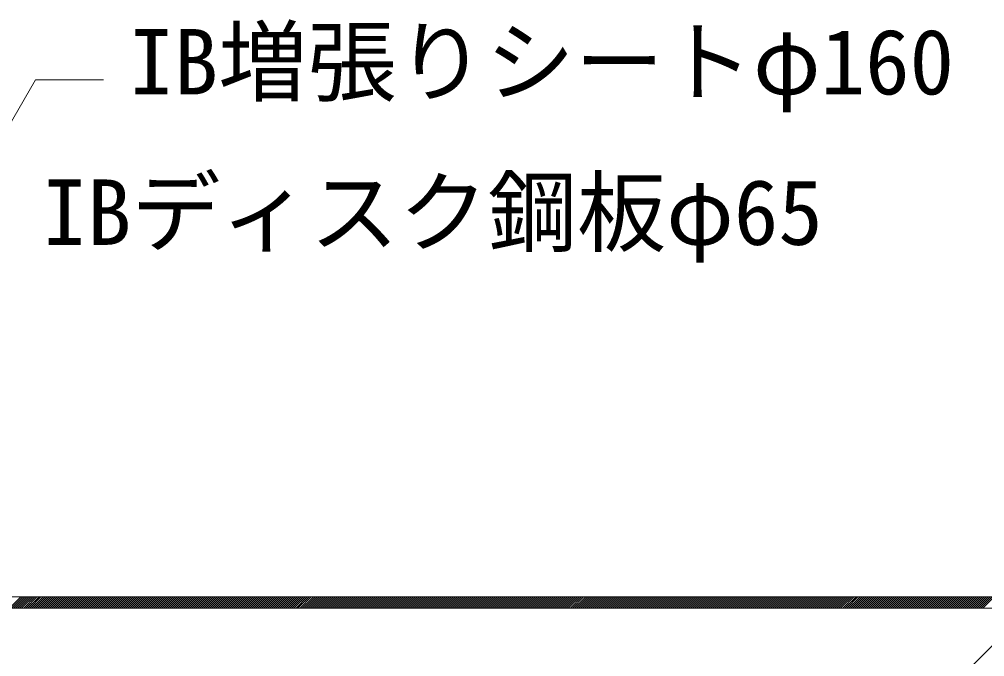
# Model space of a CAD drawing. Units: millimetres, scale not verified. Extents: x -840 to 840, y -594 to 594.
# Drawn here: x -256.5 to -86, y 110 to 222.5 of the extents above; entities that cross this region are included whole.
import ezdxf
from ezdxf.enums import TextEntityAlignment as Align

# ---------------------------------------------------------------- set-up
doc = ezdxf.new("R2010")
doc.units = ezdxf.units.MM
doc.header["$LTSCALE"] = 2
for name, color, linetype, lineweight in [('0-2_文字', 5, 'Continuous', 5), ('0-9_IBｼｰﾄ', 7, 'Continuous', 5), ('0-D_寸法線', 7, 'Continuous', 5)]:
    doc.layers.add(name, color=color, linetype=linetype, lineweight=lineweight)
doc.styles.add('ＭＳ ゴシック', font='')
doc.styles.get('ＭＳ ゴシック').set_extended_font_data('MS Gothic')

msp = doc.modelspace()

# ---------------------------------------------------------------- linework, layer by layer
at = {"layer": '0-9_IBｼｰﾄ'}
for p, q in [((-289.933, 120.587), (-84.029, 120.587)), ((-258.2, 118.587), (-256.2, 120.587)), ((-257.847, 118.587), (-255.847, 120.587)), ((-257.493, 118.587), (-255.493, 120.587)), ((-257.14, 118.587), (-255.14, 120.587)), ((-256.786, 118.587), (-254.786, 120.587)), ((-256.432, 118.587), (-254.432, 120.587)), ((-256.079, 118.587), (-254.079, 120.587)), ((-255.725, 118.587), (-253.725, 120.587)), ((-255.372, 118.587), (-253.372, 120.587)), ((-255.018, 118.587), (-253.018, 120.587)), ((-254.665, 118.587), (-252.665, 120.587)), ((-254.311, 118.587), (-252.311, 120.587)), ((-253.958, 118.587), (-251.958, 120.587)), ((-253.604, 118.587), (-251.604, 120.587)), ((-253.25, 118.587), (-251.25, 120.587)), ((-252.897, 118.587), (-250.897, 120.587)), ((-252.543, 118.587), (-250.543, 120.587)), ((-252.19, 118.587), (-250.19, 120.587)), ((-251.836, 118.587), (-249.836, 120.587)), ((-251.483, 118.587), (-249.483, 120.587)), ((-251.129, 118.587), (-249.129, 120.587)), ((-250.776, 118.587), (-248.776, 120.587)), ((-250.422, 118.587), (-248.422, 120.587)), ((-250.069, 118.587), (-248.069, 120.587)), ((-249.715, 118.587), (-247.715, 120.587)), ((-249.361, 118.587), (-247.361, 120.587)), ((-249.008, 118.587), (-247.008, 120.587)), ((-248.654, 118.587), (-246.654, 120.587)), ((-248.301, 118.587), (-246.301, 120.587)), ((-247.947, 118.587), (-245.947, 120.587)), ((-247.594, 118.587), (-245.594, 120.587)), ((-247.24, 118.587), (-245.24, 120.587)), ((-246.887, 118.587), (-244.887, 120.587)), ((-246.533, 118.587), (-244.533, 120.587)), ((-246.179, 118.587), (-244.179, 120.587)), ((-245.826, 118.587), (-243.826, 120.587)), ((-245.472, 118.587), (-243.472, 120.587)), ((-245.119, 118.587), (-243.119, 120.587)), ((-244.765, 118.587), (-242.765, 120.587)), ((-244.412, 118.587), (-242.412, 120.587)), ((-244.058, 118.587), (-242.058, 120.587)), ((-243.705, 118.587), (-241.705, 120.587)), ((-243.351, 118.587), (-241.351, 120.587)), ((-242.997, 118.587), (-240.997, 120.587)), ((-242.644, 118.587), (-240.644, 120.587)), ((-242.29, 118.587), (-240.29, 120.587)), ((-241.937, 118.587), (-239.937, 120.587)), ((-241.583, 118.587), (-239.583, 120.587)), ((-241.23, 118.587), (-239.23, 120.587)), ((-240.876, 118.587), (-238.876, 120.587)), ((-240.523, 118.587), (-238.523, 120.587)), ((-240.169, 118.587), (-238.169, 120.587)), ((-239.815, 118.587), (-237.815, 120.587)), ((-239.462, 118.587), (-237.462, 120.587)), ((-239.108, 118.587), (-237.108, 120.587)), ((-238.755, 118.587), (-236.755, 120.587)), ((-238.401, 118.587), (-236.401, 120.587)), ((-238.048, 118.587), (-236.048, 120.587)), ((-237.694, 118.587), (-235.694, 120.587)), ((-237.341, 118.587), (-235.341, 120.587)), ((-236.987, 118.587), (-234.987, 120.587)), ((-236.633, 118.587), (-234.633, 120.587)), ((-236.28, 118.587), (-234.28, 120.587)), ((-235.926, 118.587), (-233.926, 120.587)), ((-235.573, 118.587), (-233.573, 120.587)), ((-235.219, 118.587), (-233.219, 120.587)), ((-234.866, 118.587), (-232.866, 120.587)), ((-234.512, 118.587), (-232.512, 120.587)), ((-234.159, 118.587), (-232.159, 120.587)), ((-233.805, 118.587), (-231.805, 120.587)), ((-233.451, 118.587), (-231.451, 120.587)), ((-233.098, 118.587), (-231.098, 120.587)), ((-232.744, 118.587), (-230.744, 120.587)), ((-232.391, 118.587), (-230.391, 120.587)), ((-232.037, 118.587), (-230.037, 120.587)), ((-231.684, 118.587), (-229.684, 120.587)), ((-231.33, 118.587), (-229.33, 120.587)), ((-230.977, 118.587), (-228.977, 120.587)), ((-230.623, 118.587), (-228.623, 120.587)), ((-230.27, 118.587), (-228.27, 120.587)), ((-229.916, 118.587), (-227.916, 120.587)), ((-229.562, 118.587), (-227.562, 120.587)), ((-229.209, 118.587), (-227.209, 120.587)), ((-228.855, 118.587), (-226.855, 120.587)), ((-228.502, 118.587), (-226.502, 120.587)), ((-228.148, 118.587), (-226.148, 120.587)), ((-227.795, 118.587), (-225.795, 120.587)), ((-227.441, 118.587), (-225.441, 120.587)), ((-227.088, 118.587), (-225.088, 120.587)), ((-226.734, 118.587), (-224.734, 120.587)), ((-226.38, 118.587), (-224.38, 120.587)), ((-226.027, 118.587), (-224.027, 120.587)), ((-225.673, 118.587), (-223.673, 120.587)), ((-225.32, 118.587), (-223.32, 120.587)), ((-224.966, 118.587), (-222.966, 120.587)), ((-224.613, 118.587), (-222.613, 120.587)), ((-224.259, 118.587), (-222.259, 120.587)), ((-223.906, 118.587), (-221.906, 120.587)), ((-223.552, 118.587), (-221.552, 120.587)), ((-223.198, 118.587), (-221.198, 120.587)), ((-222.845, 118.587), (-220.845, 120.587)), ((-222.491, 118.587), (-220.491, 120.587)), ((-222.138, 118.587), (-220.138, 120.587)), ((-221.784, 118.587), (-219.784, 120.587)), ((-221.431, 118.587), (-219.431, 120.587)), ((-221.077, 118.587), (-219.077, 120.587)), ((-220.724, 118.587), (-218.724, 120.587)), ((-220.37, 118.587), (-218.37, 120.587)), ((-220.016, 118.587), (-218.016, 120.587)), ((-219.663, 118.587), (-217.663, 120.587)), ((-219.309, 118.587), (-217.309, 120.587)), ((-218.956, 118.587), (-216.956, 120.587)), ((-218.602, 118.587), (-216.602, 120.587)), ((-218.249, 118.587), (-216.249, 120.587)), ((-217.895, 118.587), (-215.895, 120.587)), ((-217.542, 118.587), (-215.542, 120.587)), ((-217.188, 118.587), (-215.188, 120.587)), ((-216.834, 118.587), (-214.834, 120.587)), ((-216.481, 118.587), (-214.481, 120.587)), ((-216.127, 118.587), (-214.127, 120.587)), ((-215.774, 118.587), (-213.774, 120.587)), ((-215.42, 118.587), (-213.42, 120.587)), ((-215.067, 118.587), (-213.067, 120.587)), ((-214.713, 118.587), (-212.713, 120.587)), ((-214.36, 118.587), (-212.36, 120.587)), ((-214.006, 118.587), (-212.006, 120.587)), ((-213.653, 118.587), (-211.653, 120.587)), ((-213.299, 118.587), (-211.299, 120.587)), ((-212.945, 118.587), (-210.945, 120.587)), ((-212.592, 118.587), (-210.592, 120.587)), ((-212.238, 118.587), (-210.238, 120.587)), ((-211.885, 118.587), (-209.885, 120.587)), ((-211.531, 118.587), (-209.531, 120.587)), ((-211.178, 118.587), (-209.178, 120.587)), ((-210.824, 118.587), (-208.824, 120.587)), ((-210.471, 118.587), (-208.471, 120.587)), ((-210.117, 118.587), (-208.117, 120.587)), ((-209.763, 118.587), (-207.763, 120.587)), ((-209.41, 118.587), (-207.41, 120.587)), ((-209.056, 118.587), (-207.056, 120.587)), ((-208.703, 118.587), (-206.703, 120.587)), ((-208.349, 118.587), (-206.349, 120.587)), ((-207.996, 118.587), (-205.996, 120.587)), ((-207.642, 118.587), (-205.642, 120.587)), ((-207.289, 118.587), (-205.289, 120.587)), ((-206.935, 118.587), (-204.935, 120.587)), ((-206.581, 118.587), (-204.581, 120.587)), ((-206.228, 118.587), (-204.228, 120.587)), ((-205.874, 118.587), (-203.874, 120.587)), ((-205.521, 118.587), (-203.521, 120.587)), ((-205.167, 118.587), (-203.167, 120.587)), ((-204.814, 118.587), (-202.814, 120.587)), ((-204.46, 118.587), (-202.46, 120.587)), ((-204.107, 118.587), (-202.107, 120.587)), ((-203.753, 118.587), (-201.753, 120.587)), ((-203.399, 118.587), (-201.399, 120.587)), ((-203.046, 118.587), (-201.046, 120.587)), ((-202.692, 118.587), (-200.692, 120.587)), ((-202.339, 118.587), (-200.339, 120.587)), ((-201.985, 118.587), (-199.985, 120.587)), ((-201.632, 118.587), (-199.632, 120.587)), ((-201.278, 118.587), (-199.278, 120.587)), ((-200.925, 118.587), (-198.925, 120.587)), ((-200.571, 118.587), (-198.571, 120.587)), ((-200.217, 118.587), (-198.217, 120.587)), ((-199.864, 118.587), (-197.864, 120.587)), ((-199.51, 118.587), (-197.51, 120.587)), ((-199.157, 118.587), (-197.157, 120.587)), ((-198.803, 118.587), (-196.803, 120.587)), ((-198.45, 118.587), (-196.45, 120.587)), ((-198.096, 118.587), (-196.096, 120.587)), ((-197.743, 118.587), (-195.743, 120.587)), ((-197.389, 118.587), (-195.389, 120.587)), ((-197.035, 118.587), (-195.035, 120.587)), ((-196.682, 118.587), (-194.682, 120.587)), ((-196.328, 118.587), (-194.328, 120.587)), ((-195.975, 118.587), (-193.975, 120.587)), ((-195.621, 118.587), (-193.621, 120.587)), ((-195.268, 118.587), (-193.268, 120.587)), ((-194.914, 118.587), (-192.914, 120.587)), ((-194.561, 118.587), (-192.561, 120.587)), ((-194.207, 118.587), (-192.207, 120.587)), ((-193.854, 118.587), (-191.854, 120.587)), ((-193.5, 118.587), (-191.5, 120.587)), ((-193.146, 118.587), (-191.146, 120.587)), ((-192.793, 118.587), (-190.793, 120.587)), ((-192.439, 118.587), (-190.439, 120.587)), ((-192.086, 118.587), (-190.086, 120.587)), ((-191.732, 118.587), (-189.732, 120.587)), ((-191.379, 118.587), (-189.379, 120.587)), ((-191.025, 118.587), (-189.025, 120.587)), ((-190.672, 118.587), (-188.672, 120.587)), ((-190.318, 118.587), (-188.318, 120.587)), ((-189.964, 118.587), (-187.964, 120.587)), ((-189.611, 118.587), (-187.611, 120.587)), ((-189.257, 118.587), (-187.257, 120.587)), ((-188.904, 118.587), (-186.904, 120.587)), ((-188.55, 118.587), (-186.55, 120.587)), ((-188.197, 118.587), (-186.197, 120.587)), ((-187.843, 118.587), (-185.843, 120.587)), ((-187.49, 118.587), (-185.49, 120.587)), ((-187.136, 118.587), (-185.136, 120.587)), ((-186.782, 118.587), (-184.782, 120.587)), ((-186.429, 118.587), (-184.429, 120.587)), ((-186.075, 118.587), (-184.075, 120.587)), ((-185.722, 118.587), (-183.722, 120.587)), ((-185.368, 118.587), (-183.368, 120.587)), ((-185.015, 118.587), (-183.015, 120.587)), ((-184.661, 118.587), (-182.661, 120.587)), ((-184.308, 118.587), (-182.308, 120.587)), ((-183.954, 118.587), (-181.954, 120.587)), ((-183.6, 118.587), (-181.6, 120.587)), ((-183.247, 118.587), (-181.247, 120.587)), ((-182.893, 118.587), (-180.893, 120.587)), ((-182.54, 118.587), (-180.54, 120.587)), ((-182.186, 118.587), (-180.186, 120.587)), ((-181.833, 118.587), (-179.833, 120.587)), ((-181.479, 118.587), (-179.479, 120.587)), ((-181.126, 118.587), (-179.126, 120.587)), ((-180.772, 118.587), (-178.772, 120.587)), ((-180.418, 118.587), (-178.418, 120.587)), ((-180.065, 118.587), (-178.065, 120.587)), ((-179.711, 118.587), (-177.711, 120.587)), ((-179.358, 118.587), (-177.358, 120.587)), ((-179.004, 118.587), (-177.004, 120.587)), ((-178.651, 118.587), (-176.651, 120.587)), ((-178.297, 118.587), (-176.297, 120.587)), ((-177.944, 118.587), (-175.944, 120.587)), ((-177.59, 118.587), (-175.59, 120.587)), ((-177.237, 118.587), (-175.237, 120.587)), ((-176.883, 118.587), (-174.883, 120.587)), ((-176.529, 118.587), (-174.529, 120.587)), ((-176.176, 118.587), (-174.176, 120.587)), ((-175.822, 118.587), (-173.822, 120.587)), ((-175.469, 118.587), (-173.469, 120.587)), ((-175.115, 118.587), (-173.115, 120.587)), ((-174.762, 118.587), (-172.762, 120.587)), ((-174.408, 118.587), (-172.408, 120.587)), ((-174.055, 118.587), (-172.055, 120.587)), ((-173.701, 118.587), (-171.701, 120.587)), ((-173.347, 118.587), (-171.347, 120.587)), ((-172.994, 118.587), (-170.994, 120.587)), ((-172.64, 118.587), (-170.64, 120.587)), ((-172.287, 118.587), (-170.287, 120.587)), ((-171.933, 118.587), (-169.933, 120.587)), ((-171.58, 118.587), (-169.58, 120.587)), ((-171.226, 118.587), (-169.226, 120.587)), ((-170.873, 118.587), (-168.873, 120.587)), ((-170.519, 118.587), (-168.519, 120.587)), ((-170.165, 118.587), (-168.165, 120.587)), ((-169.812, 118.587), (-167.812, 120.587)), ((-169.458, 118.587), (-167.458, 120.587)), ((-169.105, 118.587), (-167.105, 120.587)), ((-168.751, 118.587), (-166.751, 120.587)), ((-168.398, 118.587), (-166.398, 120.587)), ((-168.044, 118.587), (-166.044, 120.587)), ((-167.691, 118.587), (-165.691, 120.587)), ((-167.337, 118.587), (-165.337, 120.587)), ((-166.983, 118.587), (-164.983, 120.587)), ((-166.63, 118.587), (-164.63, 120.587)), ((-166.276, 118.587), (-164.276, 120.587)), ((-165.923, 118.587), (-163.923, 120.587)), ((-165.569, 118.587), (-163.569, 120.587)), ((-165.216, 118.587), (-163.216, 120.587)), ((-164.862, 118.587), (-162.862, 120.587)), ((-164.509, 118.587), (-162.509, 120.587)), ((-164.155, 118.587), (-162.155, 120.587)), ((-163.801, 118.587), (-161.801, 120.587)), ((-163.448, 118.587), (-161.448, 120.587)), ((-163.094, 118.587), (-161.094, 120.587)), ((-162.741, 118.587), (-160.741, 120.587)), ((-162.387, 118.587), (-160.387, 120.587)), ((-162.034, 118.587), (-160.034, 120.587)), ((-161.68, 118.587), (-159.68, 120.587)), ((-161.327, 118.587), (-159.327, 120.587)), ((-160.973, 118.587), (-158.973, 120.587)), ((-160.619, 118.587), (-158.619, 120.587)), ((-160.266, 118.587), (-158.266, 120.587)), ((-159.912, 118.587), (-157.912, 120.587)), ((-159.559, 118.587), (-157.559, 120.587)), ((-159.205, 118.587), (-157.205, 120.587)), ((-158.852, 118.587), (-156.852, 120.587)), ((-158.498, 118.587), (-156.498, 120.587)), ((-158.145, 118.587), (-156.145, 120.587)), ((-157.791, 118.587), (-155.791, 120.587)), ((-157.438, 118.587), (-155.438, 120.587)), ((-157.084, 118.587), (-155.084, 120.587)), ((-156.73, 118.587), (-154.73, 120.587)), ((-156.377, 118.587), (-154.377, 120.587)), ((-156.023, 118.587), (-154.023, 120.587)), ((-155.67, 118.587), (-153.67, 120.587)), ((-155.316, 118.587), (-153.316, 120.587)), ((-154.963, 118.587), (-152.963, 120.587)), ((-154.609, 118.587), (-152.609, 120.587)), ((-154.256, 118.587), (-152.256, 120.587)), ((-153.902, 118.587), (-151.902, 120.587)), ((-153.548, 118.587), (-151.548, 120.587)), ((-153.195, 118.587), (-151.195, 120.587)), ((-152.841, 118.587), (-150.841, 120.587)), ((-152.488, 118.587), (-150.488, 120.587)), ((-152.134, 118.587), (-150.134, 120.587)), ((-151.781, 118.587), (-149.781, 120.587)), ((-151.427, 118.587), (-149.427, 120.587)), ((-151.074, 118.587), (-149.074, 120.587)), ((-150.72, 118.587), (-148.72, 120.587)), ((-150.366, 118.587), (-148.366, 120.587)), ((-150.013, 118.587), (-148.013, 120.587)), ((-149.659, 118.587), (-147.659, 120.587)), ((-149.306, 118.587), (-147.306, 120.587)), ((-148.952, 118.587), (-146.952, 120.587)), ((-148.599, 118.587), (-146.599, 120.587)), ((-148.245, 118.587), (-146.245, 120.587)), ((-147.892, 118.587), (-145.892, 120.587)), ((-147.538, 118.587), (-145.538, 120.587)), ((-147.184, 118.587), (-145.184, 120.587)), ((-146.831, 118.587), (-144.831, 120.587)), ((-146.477, 118.587), (-144.477, 120.587)), ((-146.124, 118.587), (-144.124, 120.587)), ((-145.77, 118.587), (-143.77, 120.587)), ((-145.417, 118.587), (-143.417, 120.587)), ((-145.063, 118.587), (-143.063, 120.587)), ((-144.71, 118.587), (-142.71, 120.587)), ((-144.356, 118.587), (-142.356, 120.587)), ((-144.002, 118.587), (-142.002, 120.587)), ((-143.649, 118.587), (-141.649, 120.587)), ((-143.295, 118.587), (-141.295, 120.587)), ((-142.942, 118.587), (-140.942, 120.587)), ((-142.588, 118.587), (-140.588, 120.587)), ((-142.235, 118.587), (-140.235, 120.587)), ((-141.881, 118.587), (-139.881, 120.587)), ((-141.528, 118.587), (-139.528, 120.587)), ((-141.174, 118.587), (-139.174, 120.587)), ((-140.821, 118.587), (-138.821, 120.587)), ((-140.467, 118.587), (-138.467, 120.587)), ((-140.113, 118.587), (-138.113, 120.587)), ((-139.76, 118.587), (-137.76, 120.587)), ((-139.406, 118.587), (-137.406, 120.587)), ((-139.053, 118.587), (-137.053, 120.587)), ((-138.699, 118.587), (-136.699, 120.587)), ((-138.346, 118.587), (-136.346, 120.587)), ((-137.992, 118.587), (-135.992, 120.587)), ((-137.639, 118.587), (-135.639, 120.587)), ((-137.285, 118.587), (-135.285, 120.587)), ((-136.931, 118.587), (-134.931, 120.587)), ((-136.578, 118.587), (-134.578, 120.587)), ((-136.224, 118.587), (-134.224, 120.587)), ((-135.871, 118.587), (-133.871, 120.587)), ((-135.517, 118.587), (-133.517, 120.587)), ((-135.164, 118.587), (-133.164, 120.587)), ((-134.81, 118.587), (-132.81, 120.587)), ((-134.457, 118.587), (-132.457, 120.587)), ((-134.103, 118.587), (-132.103, 120.587)), ((-133.749, 118.587), (-131.749, 120.587)), ((-133.396, 118.587), (-131.396, 120.587)), ((-133.042, 118.587), (-131.042, 120.587)), ((-132.689, 118.587), (-130.689, 120.587)), ((-132.335, 118.587), (-130.335, 120.587)), ((-131.982, 118.587), (-129.982, 120.587)), ((-131.628, 118.587), (-129.628, 120.587)), ((-131.275, 118.587), (-129.275, 120.587)), ((-130.921, 118.587), (-128.921, 120.587)), ((-130.567, 118.587), (-128.567, 120.587)), ((-130.214, 118.587), (-128.214, 120.587)), ((-129.86, 118.587), (-127.86, 120.587)), ((-129.507, 118.587), (-127.507, 120.587)), ((-129.153, 118.587), (-127.153, 120.587)), ((-128.8, 118.587), (-126.8, 120.587)), ((-128.446, 118.587), (-126.446, 120.587)), ((-128.093, 118.587), (-126.093, 120.587)), ((-127.739, 118.587), (-125.739, 120.587)), ((-127.385, 118.587), (-125.385, 120.587)), ((-127.032, 118.587), (-125.032, 120.587)), ((-126.678, 118.587), (-124.678, 120.587)), ((-126.325, 118.587), (-124.325, 120.587)), ((-125.971, 118.587), (-123.971, 120.587)), ((-125.618, 118.587), (-123.618, 120.587)), ((-125.264, 118.587), (-123.264, 120.587)), ((-124.911, 118.587), (-122.911, 120.587)), ((-124.557, 118.587), (-122.557, 120.587)), ((-124.203, 118.587), (-122.203, 120.587)), ((-123.85, 118.587), (-121.85, 120.587)), ((-123.496, 118.587), (-121.496, 120.587)), ((-123.143, 118.587), (-121.143, 120.587)), ((-122.789, 118.587), (-120.789, 120.587)), ((-122.436, 118.587), (-120.436, 120.587)), ((-122.082, 118.587), (-120.082, 120.587)), ((-121.729, 118.587), (-119.729, 120.587)), ((-121.375, 118.587), (-119.375, 120.587)), ((-121.022, 118.587), (-119.022, 120.587)), ((-120.668, 118.587), (-118.668, 120.587)), ((-120.314, 118.587), (-118.314, 120.587)), ((-119.961, 118.587), (-117.961, 120.587)), ((-119.607, 118.587), (-117.607, 120.587)), ((-119.254, 118.587), (-117.254, 120.587)), ((-118.9, 118.587), (-116.9, 120.587)), ((-118.547, 118.587), (-116.547, 120.587)), ((-118.193, 118.587), (-116.193, 120.587)), ((-117.84, 118.587), (-115.84, 120.587)), ((-117.486, 118.587), (-115.486, 120.587)), ((-117.132, 118.587), (-115.132, 120.587)), ((-116.779, 118.587), (-114.779, 120.587)), ((-116.425, 118.587), (-114.425, 120.587)), ((-116.072, 118.587), (-114.072, 120.587)), ((-115.718, 118.587), (-113.718, 120.587)), ((-115.365, 118.587), (-113.365, 120.587)), ((-115.011, 118.587), (-113.011, 120.587)), ((-114.658, 118.587), (-112.658, 120.587)), ((-114.304, 118.587), (-112.304, 120.587)), ((-113.95, 118.587), (-111.95, 120.587)), ((-113.597, 118.587), (-111.597, 120.587)), ((-113.243, 118.587), (-111.243, 120.587)), ((-112.89, 118.587), (-110.89, 120.587)), ((-112.536, 118.587), (-110.536, 120.587)), ((-112.183, 118.587), (-110.183, 120.587)), ((-111.829, 118.587), (-109.829, 120.587)), ((-111.476, 118.587), (-109.476, 120.587)), ((-111.122, 118.587), (-109.122, 120.587)), ((-110.768, 118.587), (-108.768, 120.587)), ((-110.415, 118.587), (-108.415, 120.587)), ((-110.061, 118.587), (-108.061, 120.587)), ((-109.708, 118.587), (-107.708, 120.587)), ((-109.354, 118.587), (-107.354, 120.587)), ((-109.001, 118.587), (-107.001, 120.587)), ((-108.647, 118.587), (-106.647, 120.587)), ((-108.294, 118.587), (-106.294, 120.587)), ((-107.94, 118.587), (-105.94, 120.587)), ((-107.586, 118.587), (-105.586, 120.587)), ((-107.233, 118.587), (-105.233, 120.587)), ((-106.879, 118.587), (-104.879, 120.587)), ((-106.526, 118.587), (-104.526, 120.587)), ((-106.172, 118.587), (-104.172, 120.587)), ((-105.819, 118.587), (-103.819, 120.587)), ((-105.465, 118.587), (-103.465, 120.587)), ((-105.112, 118.587), (-103.112, 120.587)), ((-104.758, 118.587), (-102.758, 120.587)), ((-104.405, 118.587), (-102.405, 120.587)), ((-104.051, 118.587), (-102.051, 120.587)), ((-103.697, 118.587), (-101.697, 120.587)), ((-103.344, 118.587), (-101.344, 120.587)), ((-102.99, 118.587), (-100.99, 120.587)), ((-102.637, 118.587), (-100.637, 120.587)), ((-102.283, 118.587), (-100.283, 120.587)), ((-101.93, 118.587), (-99.93, 120.587)), ((-101.576, 118.587), (-99.576, 120.587)), ((-101.223, 118.587), (-99.223, 120.587)), ((-100.869, 118.587), (-98.869, 120.587)), ((-100.515, 118.587), (-98.515, 120.587)), ((-100.162, 118.587), (-98.162, 120.587)), ((-99.808, 118.587), (-97.808, 120.587)), ((-99.455, 118.587), (-97.455, 120.587)), ((-99.101, 118.587), (-97.101, 120.587)), ((-98.748, 118.587), (-96.748, 120.587)), ((-98.394, 118.587), (-96.394, 120.587)), ((-98.041, 118.587), (-96.041, 120.587)), ((-97.687, 118.587), (-95.687, 120.587)), ((-97.333, 118.587), (-95.333, 120.587)), ((-96.98, 118.587), (-94.98, 120.587)), ((-96.626, 118.587), (-94.626, 120.587)), ((-96.273, 118.587), (-94.273, 120.587)), ((-95.919, 118.587), (-93.919, 120.587)), ((-95.566, 118.587), (-93.566, 120.587)), ((-95.212, 118.587), (-93.212, 120.587)), ((-94.859, 118.587), (-92.859, 120.587)), ((-94.505, 118.587), (-92.505, 120.587)), ((-94.151, 118.587), (-92.151, 120.587)), ((-93.798, 118.587), (-91.798, 120.587)), ((-93.444, 118.587), (-91.444, 120.587)), ((-93.091, 118.587), (-91.091, 120.587)), ((-92.737, 118.587), (-90.737, 120.587)), ((-92.384, 118.587), (-90.384, 120.587)), ((-92.03, 118.587), (-90.03, 120.587)), ((-91.677, 118.587), (-89.677, 120.587)), ((-91.323, 118.587), (-89.323, 120.587)), ((-90.969, 118.587), (-88.969, 120.587)), ((-90.616, 118.587), (-88.616, 120.587)), ((-90.262, 118.587), (-88.262, 120.587)), ((-89.909, 118.587), (-87.909, 120.587)), ((-89.555, 118.587), (-87.555, 120.587)), ((-89.202, 118.587), (-87.202, 120.587)), ((-88.848, 118.587), (-86.848, 120.587)), ((-88.495, 118.587), (-86.495, 120.587)), ((-88.141, 118.587), (-86.141, 120.587)), ((-87.787, 118.587), (-85.787, 120.587)), ((-87.434, 118.587), (-85.434, 120.587)), ((-87.08, 118.587), (-85.08, 120.587)), ((-86.727, 118.587), (-84.727, 120.587)), ((-86.373, 118.587), (-84.373, 120.587)), ((-292.112, 118.587), (-83.493, 118.587))]:
    msp.add_line(p, q, dxfattribs=at)
for points in [[(-78.189, 122.387), (-80.911, 122.387), (-84.029, 120.587), (-289.933, 120.587)], [(-292.112, 118.587), (-83.493, 118.587), (-80.375, 120.387)]]:
    msp.add_lwpolyline(points, dxfattribs=at)
at = {"layer": '0-D_寸法線'}
msp.add_line((-51.327, 145.372), (-123.342, 73.357), dxfattribs=at)
msp.add_lwpolyline([(-305.272, 122.387), (-253.628, 211.839), (-241.628, 211.839)], dxfattribs=at)

# ---------------------------------------------------------------- texts
at = {"layer": '0-2_文字', "color": 7, "style": 'ＭＳ ゴシック'}
for s, p in [('IB増張りシートφ160', (-237.087, 205.78)), ('IBディスク鋼板φ65', (-252.415, 179.232))]:
    msp.add_text(s, height=11.54, dxfattribs=at).set_placement(p, align=Align.BOTTOM_LEFT)

doc.saveas('drawing.dxf')
